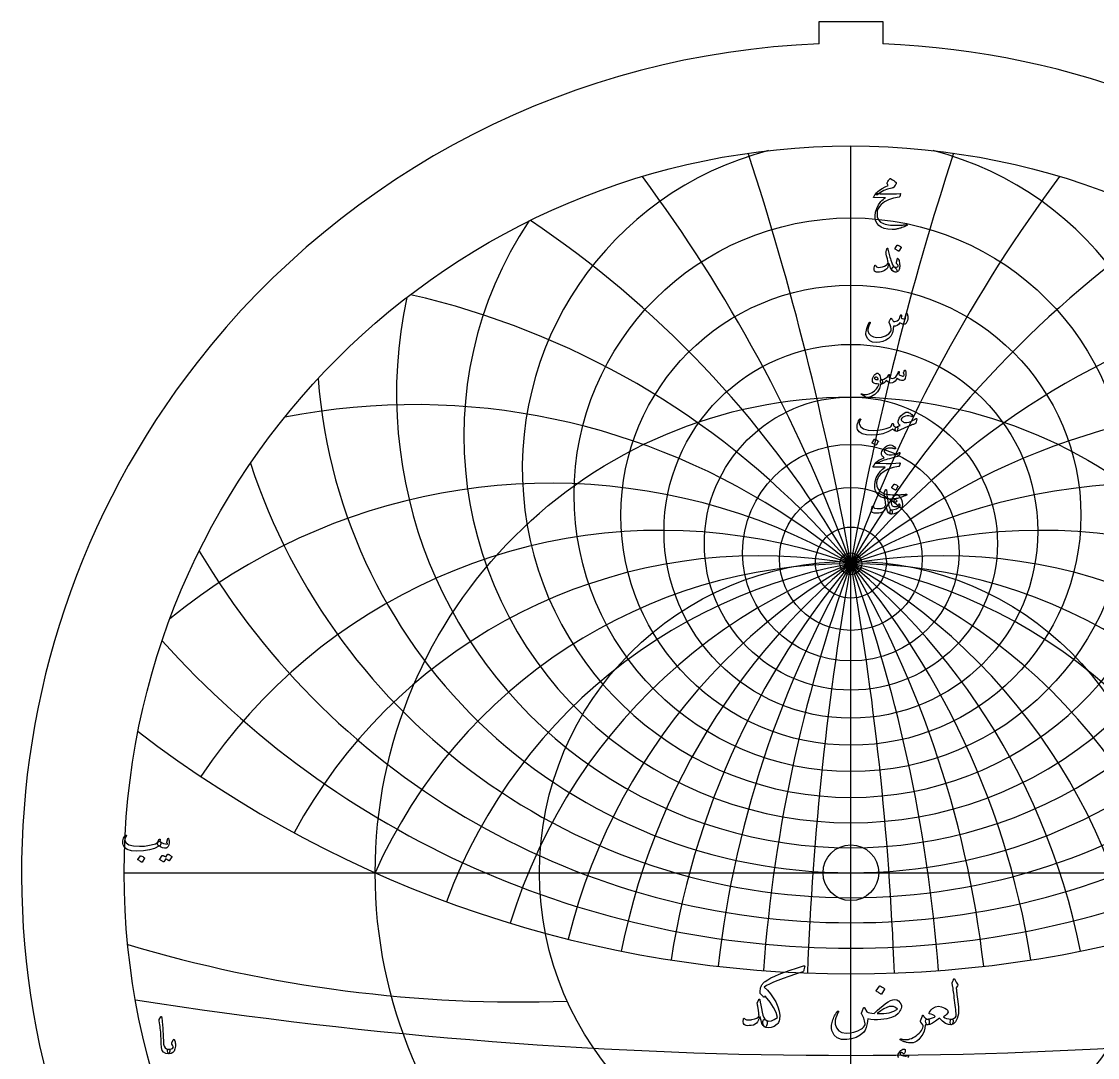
# Model space of a CAD drawing. Header units: millimetres. Extents: x -68 to 68, y -68 to 70.
# Drawn here: x -68.5 to 20.4, y -15.3 to 70.3 of the extents above; entities that cross this region are included whole.
import ezdxf

# ---------------------------------------------------------------- set-up
doc = ezdxf.new("R2010")
doc.units = ezdxf.units.MM
for name, color, linetype in [('CUT_INNER', 6, 'Continuous'), ('CUT_OUTER', 1, 'Continuous'), ('ENGRAVE', 7, 'Continuous'), ('ENGRAVE_FINE', 8, 'Continuous'), ('TEXT', 5, 'Continuous')]:
    doc.layers.add(name, color=color, linetype=linetype)

msp = doc.modelspace()

# ---------------------------------------------------------------- linework, layer by layer
at = {"layer": 'CUT_INNER'}
msp.add_circle((0, 0), 2.3, dxfattribs=at)
at = {"layer": 'CUT_OUTER'}
for points in [[(-2.625, 70.275), (2.625, 70.275), (2.625, 68.4244)], [(-2.625, 68.4244), (-2.625, 70.275)]]:
    msp.add_lwpolyline(points, dxfattribs=at)
for centre, radius, start, end in [((-0.0002, -0.0002), 68.4749, 142.031029, 87.802838), ((-0.0008, 0.001), 68.4737, 92.196314, 142.03149)]:
    msp.add_arc(centre, radius, start, end, dxfattribs=at)
at = {"layer": 'ENGRAVE'}
for points in [[(0, -60), (0, 60)], [(-60, 0), (60, 0)]]:
    msp.add_lwpolyline(points, dxfattribs=at)
for centre, radius in [((0, 0), 60), ((0, 31.2031), 22.8548), ((0, 29.5124), 18.9886), ((0, 28.1905), 15.4292), ((0, 0), 39.2754), ((0, 27.1759), 12.0995), ((0, 26.4251), 8.9386), ((0, 25.9082), 5.8964), ((0, 25.6054), 2.9298), ((0, 25.5057), 0.9), ((0, 0), 25.7092)]:
    msp.add_circle(centre, radius, dxfattribs=at)
for centre, radius, start, end in [((0, 33.3497), 27.1291, 104.505507, 75.494493), ((0, 36.0775), 31.9495, 146.343028, 33.656972), ((0, 39.5703), 37.512, 167.806282, 12.193718), ((0, 44.107), 44.107, 184.286953, 355.713047), ((0, 50.1287), 52.1871, 198.225367, 341.774633), ((0, 58.3746), 62.5026, 210.596579, 329.403421), ((0, -17.4865), 42.9922, 24, 156), ((0, -17.4865), 42.9922, 24, 156), ((0, 70.1785), 76.3991, 221.90416, 318.09584), ((0, 88.2139), 96.5621, 232.445767, 307.554233), ((-27.3443, 102.0502), 112.7143, 253.31406, 271.993096)]:
    msp.add_arc(centre, radius, start, end, dxfattribs=at)
at = {"layer": 'ENGRAVE_FINE'}
for centre, radius, start, end in [((-243.8211, -17.4865), 247.5824, 2.130732, 18.091806), ((-243.8211, -17.4865), 247.5824, 2.130732, 18.091806), ((243.8211, -17.4865), 247.5824, 161.908194, 177.869268), ((243.8211, -17.4865), 247.5824, 161.908194, 177.869268), ((-118.1202, -17.4865), 125.7009, 4.29282, 36.609636), ((-118.1202, -17.4865), 125.7009, 4.29282, 36.609636), ((118.1202, -17.4865), 125.7009, 143.390364, 175.70718), ((118.1202, -17.4865), 125.7009, 143.390364, 175.70718), ((-74.4647, -17.4865), 85.9845, 6.519446, 56.062411), ((-74.4647, -17.4865), 85.9845, 6.519446, 56.062411), ((74.4647, -17.4865), 85.9845, 123.937589, 173.480554), ((74.4647, -17.4865), 85.9845, 123.937589, 173.480554), ((-51.2362, -17.4865), 66.8841, 8.847668, 77.154006), ((-51.2362, -17.4865), 66.8841, 8.847668, 77.154006), ((51.2362, -17.4865), 66.8841, 102.845994, 171.152332), ((51.2362, -17.4865), 66.8841, 102.845994, 171.152332), ((-36.0748, -17.4865), 56.1224, 11.320967, 100.963041), ((-36.0748, -17.4865), 56.1224, 11.320967, 100.963041), ((36.0748, -17.4865), 56.1224, 79.036959, 168.679033), ((36.0748, -17.4865), 56.1224, 79.036959, 168.679033), ((-24.8216, -17.4865), 49.6432, 13.992665, 129.228654), ((-24.8216, -17.4865), 49.6432, 13.992665, 129.228654), ((24.8216, -17.4865), 49.6432, 50.771346, 166.007335), ((24.8216, -17.4865), 49.6432, 50.771346, 166.007335), ((-15.6479, -17.4865), 45.7514, 16.930802, 146.227383), ((-15.6479, -17.4865), 45.7514, 16.930802, 146.227383), ((15.6479, -17.4865), 45.7514, 33.772617, 163.069198), ((15.6479, -17.4865), 45.7514, 33.772617, 163.069198), ((-7.5807, -17.4865), 43.6555, 20.225434, 151.570262), ((-7.5807, -17.4865), 43.6555, 20.225434, 151.570262), ((7.5807, -17.4865), 43.6555, 28.429738, 159.774566), ((7.5807, -17.4865), 43.6555, 28.429738, 159.774566), ((0, 367.1711), 382.2475, 261.109199, 278.890801)]:
    msp.add_arc(centre, radius, start, end, dxfattribs=at)
at = {"layer": 'TEXT'}
for points in [[(3.3692, 56.5236), (3.0204, 56.4325), (2.7125, 56.315), (2.4456, 56.171), (2.2195, 56.0006), (2.1848, 55.9744), (2.1527, 55.9597), (2.123, 55.9565), (2.0958, 55.9647), (2.0641, 56.0024), (2.0688, 56.0555), (2.11, 56.1241), (2.1876, 56.2082), (2.371, 56.3604), (2.5818, 56.4976), (2.8201, 56.6199), (3.0858, 56.7272), (3.0099, 56.839), (2.9957, 56.8669), (2.989, 56.8948), (2.9897, 56.9228), (2.9979, 56.9507), (3.0516, 57.0573), (3.1007, 57.1453), (3.1454, 57.2149), (3.1856, 57.2661), (3.2113, 57.2903), (3.2365, 57.303), (3.2612, 57.3043), (3.2854, 57.294), (3.4258, 57.2147), (3.5438, 57.1403), (3.6394, 57.071), (3.7125, 57.0066), (3.7267, 56.9859), (3.7335, 56.9597), (3.7327, 56.928), (3.7245, 56.8908), (3.6988, 56.8327), (3.6576, 56.7621), (3.601, 56.679), (3.5289, 56.5835), (3.5099, 56.5692), (3.477, 56.5545), (3.4301, 56.5393), (3.3692, 56.5236)], [(2.4271, 56.0605), (2.9393, 56.0426), (3.3822, 56.0406), (3.7557, 56.0545), (4.0598, 56.0845), (4.0692, 56.0856), (4.0773, 56.085), (4.0841, 56.0826), (4.0897, 56.0785), (4.0939, 56.0729), (4.0962, 56.066), (4.0968, 56.0579), (4.0957, 56.0485), (4.0879, 56.0121), (4.0803, 55.9787), (4.0729, 55.9482), (4.0658, 55.9208), (4.0589, 55.8964), (4.0523, 55.8749), (4.046, 55.8564), (4.0398, 55.841), (4.0269, 55.8163), (4.0119, 55.7981), (3.9949, 55.7863), (3.976, 55.7811), (3.5149, 55.6975), (3.1137, 55.5665), (2.7724, 55.3881), (2.491, 55.1623), (2.3488, 54.9999), (2.2455, 54.828), (2.1811, 54.6466), (2.1556, 54.4558), (2.1801, 54.1561), (2.2774, 53.9119), (2.4476, 53.723), (2.6906, 53.5895), (2.8166, 53.5491), (2.955, 53.5157), (3.106, 53.4892), (3.2694, 53.4698), (3.445, 53.457), (3.6327, 53.4508), (3.8323, 53.451), (4.0438, 53.4578), (4.1191, 53.462), (4.193, 53.4668), (4.2658, 53.472), (4.3372, 53.4777), (4.407, 53.484), (4.4745, 53.4907), (4.5397, 53.4979), (4.6027, 53.5057), (4.6219, 53.5067), (4.6356, 53.5017), (4.6439, 53.4907), (4.6466, 53.4737), (4.6451, 53.454), (4.6406, 53.4388), (4.6331, 53.4281), (4.6227, 53.4219), (4.5099, 53.3742), (4.4031, 53.331), (4.3023, 53.2924), (4.2075, 53.2582), (4.1189, 53.2282), (4.0368, 53.2023), (3.9612, 53.1803), (3.8921, 53.1624), (3.8271, 53.1492), (3.7639, 53.1374), (3.7024, 53.1272), (3.6426, 53.1185), (3.5844, 53.1117), (3.5274, 53.1075), (3.4716, 53.1057), (3.4171, 53.1065), (3.0448, 53.1354), (2.7345, 53.1983), (2.486, 53.2951), (2.2994, 53.4258), (2.1624, 53.5893), (2.0668, 53.7801), (2.0127, 53.9984), (2, 54.2442), (2.0391, 54.5491), (2.1327, 54.845), (2.2806, 55.1319), (2.483, 55.4098), (2.5621, 55.4939), (2.6516, 55.5745), (2.7517, 55.6516), (2.8622, 55.7252), (1.8962, 55.7332), (1.873, 55.7432), (1.8632, 55.7611), (1.867, 55.7871), (1.8842, 55.821), (1.9166, 55.8704), (1.9461, 55.9148), (1.9725, 55.9542), (1.996, 55.9887), (2.0164, 56.0179), (2.0339, 56.0416), (2.0484, 56.0598), (2.0598, 56.0725), (2.0858, 56.0747), (2.1556, 56.0735), (2.2694, 56.0688), (2.4271, 56.0605)], [(3.0598, 51.4657), (3.0828, 51.361), (3.1077, 51.2546), (3.1347, 51.1465), (3.1636, 51.0366), (3.1945, 50.9244), (3.2275, 50.8095), (3.2624, 50.6919), (3.2993, 50.5715), (3.3739, 50.355), (3.442, 50.1923), (3.5037, 50.0835), (3.5588, 50.0286), (3.607, 49.9959), (3.6556, 49.9498), (3.7048, 49.8901), (3.7544, 49.817), (3.8013, 49.7265), (3.8143, 49.6584), (3.7933, 49.6127), (3.7384, 49.5895), (3.5611, 49.6075), (3.4041, 49.7252), (3.2676, 49.9428), (3.1516, 50.2601), (3.1491, 50.2654), (3.1456, 50.2691), (3.1412, 50.2714), (3.1357, 50.2721), (3.1317, 50.2714), (3.1277, 50.2691), (3.1237, 50.2654), (3.1197, 50.2601), (3.1085, 50.2088), (3.0947, 50.1544), (3.0785, 50.097), (3.0598, 50.0366), (3.0394, 49.9795), (3.0179, 49.9318), (2.9954, 49.8936), (2.972, 49.8649), (2.8877, 49.7913), (2.7824, 49.7262), (2.6561, 49.6696), (2.5089, 49.6214), (2.3592, 49.5858), (2.2295, 49.5705), (2.1197, 49.5758), (2.0299, 49.6015), (1.9531, 49.6658), (1.9181, 49.7791), (1.9251, 49.9413), (1.974, 50.1524), (1.9788, 50.1594), (1.985, 50.1643), (1.9927, 50.1673), (2.002, 50.1683), (2.0129, 50.1671), (2.0219, 50.1633), (2.0289, 50.1571), (2.0339, 50.1484), (2.0529, 50.1042), (2.0738, 50.0675), (2.0968, 50.0383), (2.1217, 50.0166), (2.1996, 49.9877), (2.3053, 49.9807), (2.4391, 49.9957), (2.6007, 50.0326), (2.7731, 50.088), (2.9071, 50.1504), (3.0027, 50.2197), (3.0598, 50.2961), (3.0693, 50.3734), (3.0538, 50.5057), (3.0134, 50.6928), (2.948, 50.9348), (2.9166, 51.0623), (2.8981, 51.1653), (2.8927, 51.2439), (2.9001, 51.2981), (2.976, 51.5136), (2.9842, 51.5363), (2.993, 51.5525), (3.0022, 51.5623), (3.0119, 51.5655), (3.0239, 51.5593), (3.0359, 51.5406), (3.0478, 51.5094), (3.0598, 51.4657)], [(3.8303, 51.809), (3.8353, 51.814), (3.8422, 51.817), (3.8512, 51.818), (3.8622, 51.817), (3.9398, 51.7856), (4.0129, 51.7471), (4.0815, 51.7017), (4.1456, 51.6493), (4.1519, 51.6414), (4.1546, 51.6334), (4.1539, 51.6254), (4.1496, 51.6174), (3.962, 51.314), (3.955, 51.3068), (3.946, 51.305), (3.9351, 51.3088), (3.9221, 51.318), (3.9108, 51.326), (3.8931, 51.338), (3.8689, 51.3539), (3.8382, 51.3739), (3.8006, 51.3979), (3.7554, 51.4258), (3.7028, 51.4577), (3.6426, 51.4937), (3.6347, 51.4996), (3.6307, 51.5056), (3.6307, 51.5116), (3.6347, 51.5176)], [(3.8662, 50.1763), (3.8427, 50.2155), (3.8203, 50.2492), (3.7988, 50.2774), (3.7784, 50.3001), (3.7636, 50.3195), (3.7554, 50.342), (3.7537, 50.3674), (3.7584, 50.3959), (3.8422, 50.6993), (3.854, 50.7257), (3.8692, 50.7332), (3.8879, 50.7217), (3.9101, 50.6913), (3.9435, 50.6267), (3.972, 50.5486), (3.9954, 50.457), (4.0139, 50.352), (4.0246, 50.2512), (4.0289, 50.1524), (4.0266, 50.0556), (4.0179, 49.9608), (4.0037, 49.8782), (3.9849, 49.8061), (3.9617, 49.7444), (3.9341, 49.6933), (3.8999, 49.6554), (3.8532, 49.6254), (3.7941, 49.6035), (3.7225, 49.5895), (3.6491, 49.5868), (3.5808, 49.5985), (3.5174, 49.6247), (3.459, 49.6654), (3.4139, 49.717), (3.3902, 49.7761), (3.3879, 49.8427), (3.4071, 49.9168), (3.4378, 49.9775), (3.474, 50.0156), (3.5156, 50.0314), (3.5628, 50.0246), (3.6716, 49.9984), (3.7664, 49.9957), (3.8472, 50.0164), (3.9141, 50.0606), (3.9156, 50.0723), (3.9081, 50.0955), (3.8916, 50.1302), (3.8662, 50.1763)], [(4.5548, 46.1413), (4.5618, 46.1587), (4.5708, 46.1712), (4.5817, 46.1787), (4.5947, 46.1812), (4.6114, 46.1792), (4.6257, 46.1732), (4.6374, 46.1632), (4.6466, 46.1493), (4.6693, 46.0994), (4.6855, 46.0375), (4.6953, 45.9636), (4.6985, 45.8778), (4.6898, 45.7376), (4.6636, 45.6044), (4.6199, 45.4781), (4.5588, 45.3589), (4.5378, 45.3302), (4.5149, 45.308), (4.4899, 45.2922), (4.463, 45.283), (4.3654, 45.2768), (4.2604, 45.294), (4.1479, 45.3347), (4.0279, 45.3988), (3.9268, 45.2603), (3.8073, 45.1682), (3.6693, 45.1226), (3.5129, 45.1233), (3.5078, 45.0391), (3.5004, 44.9582), (3.4908, 44.8805), (3.479, 44.806), (3.4649, 44.7343), (3.4485, 44.6648), (3.4299, 44.5975), (3.4091, 44.5325), (3.3607, 44.4153), (3.2953, 44.307), (3.213, 44.2077), (3.1137, 44.1174), (2.8814, 43.9627), (2.6357, 43.8539), (2.3764, 43.791), (2.1037, 43.7741), (1.7966, 43.8157), (1.5539, 43.9248), (1.3755, 44.1012), (1.2615, 44.3449), (1.246, 44.4327), (1.2435, 44.5365), (1.254, 44.6563), (1.2774, 44.792), (1.3151, 44.9407), (1.3682, 45.0954), (1.4368, 45.2561), (1.5209, 45.4227), (1.5277, 45.4332), (1.5359, 45.4407), (1.5456, 45.4452), (1.5569, 45.4467), (1.5681, 45.4457), (1.5778, 45.4427), (1.586, 45.4377), (1.5928, 45.4307), (1.5973, 45.4205), (1.5988, 45.4098), (1.5973, 45.3985), (1.5928, 45.3868), (1.486, 45.165), (1.4171, 44.9826), (1.3862, 44.8397), (1.3932, 44.7361), (1.494, 44.5078), (1.6527, 44.3419), (1.8692, 44.2384), (2.1437, 44.1972), (2.5274, 44.2217), (2.8522, 44.319), (3.1182, 44.4891), (3.3253, 44.7321), (3.3245, 44.8923), (3.2983, 45.0615), (3.2467, 45.2396), (3.1696, 45.4267), (3.1599, 45.4457), (3.1546, 45.4627), (3.1539, 45.4776), (3.1576, 45.4906), (3.1791, 45.5351), (3.1995, 45.5769), (3.219, 45.616), (3.2375, 45.6523), (3.2549, 45.6853), (3.2714, 45.7146), (3.2869, 45.7402), (3.3013, 45.7621), (3.3096, 45.7713), (3.3183, 45.775), (3.3275, 45.7733), (3.3373, 45.766), (3.3422, 45.7606), (3.3492, 45.7521), (3.3582, 45.7406), (3.3692, 45.7261), (3.3817, 45.7087), (3.3951, 45.6882), (3.4096, 45.6647), (3.4251, 45.6383), (3.4565, 45.5874), (3.483, 45.5505), (3.5044, 45.5275), (3.5209, 45.5185), (3.6247, 45.5098), (3.7285, 45.5275), (3.8323, 45.5717), (3.936, 45.6423), (3.9737, 45.6892), (4.0109, 45.766), (4.0476, 45.8728), (4.0838, 46.0096), (4.0872, 46.0225), (4.0937, 46.0335), (4.1032, 46.0425), (4.1157, 46.0495), (4.1274, 46.054), (4.1386, 46.0555), (4.1494, 46.054), (4.1596, 46.0495), (4.1748, 46.0245), (4.1806, 45.9776), (4.1768, 45.9088), (4.1636, 45.8179), (4.2442, 45.7685), (4.3303, 45.7361), (4.4218, 45.7206), (4.5189, 45.7221), (4.5176, 45.7513), (4.5139, 45.775), (4.5076, 45.7932), (4.4989, 45.806), (4.4889, 45.8179), (4.4829, 45.8299), (4.4809, 45.8419), (4.4829, 45.8539)], [(2.4451, 40.304), (2.3515, 39.9754), (2.1946, 39.7002), (1.9743, 39.4784), (1.6906, 39.31), (1.6509, 39.2929), (1.6117, 39.2775), (1.5731, 39.2639), (1.5349, 39.2521), (1.4975, 39.2422), (1.461, 39.2346), (1.4256, 39.2292), (1.3912, 39.2261), (1.3054, 39.2384), (1.1916, 39.283), (1.0499, 39.3601), (0.8802, 39.4696), (0.862, 39.4854), (0.8513, 39.5006), (0.848, 39.5153), (0.8523, 39.5295), (0.8618, 39.5405), (0.8742, 39.5455), (0.8897, 39.5445), (0.9082, 39.5375), (1.0846, 39.4804), (1.2824, 39.4806), (1.5017, 39.5383), (1.7425, 39.6533), (1.9391, 39.7867), (2.1018, 39.9437), (2.2305, 40.1241), (2.3253, 40.3279), (2.3246, 40.3351), (2.3223, 40.3409), (2.3186, 40.3451), (2.3133, 40.3479), (2.1759, 40.3558), (2.0588, 40.3718), (1.9623, 40.3958), (1.8862, 40.4277), (1.8273, 40.4771), (1.7904, 40.5455), (1.7754, 40.6328), (1.7824, 40.7391), (1.7846, 40.7532), (1.7874, 40.7675), (1.7906, 40.7821), (1.7944, 40.797), (1.7986, 40.8123), (1.8034, 40.8284), (1.8086, 40.8452), (1.8143, 40.8628), (1.8612, 40.9768), (1.9181, 41.0714), (1.985, 41.1465), (2.0618, 41.2021), (2.1404, 41.2326), (2.2125, 41.2321), (2.2781, 41.2006), (2.3373, 41.1383), (2.3889, 41.0514), (2.4281, 40.9506), (2.4548, 40.8359), (2.469, 40.7071), (2.4769, 40.7073), (2.4845, 40.7076), (2.4918, 40.7083), (2.499, 40.7091), (2.5061, 40.71), (2.5134, 40.7106), (2.521, 40.711), (2.5289, 40.7111), (2.5558, 40.7054), (2.5768, 40.6882), (2.5918, 40.6595), (2.6007, 40.6193), (2.6045, 40.5752), (2.6037, 40.5305), (2.5985, 40.4853), (2.5888, 40.4397), (2.576, 40.3995), (2.5618, 40.3708), (2.5461, 40.3536), (2.5289, 40.3479), (2.453, 40.3479), (2.4525, 40.3406), (2.451, 40.3309), (2.4486, 40.3187), (2.4451, 40.304)], [(2.2534, 40.7511), (2.2115, 40.8242), (2.1656, 40.8758), (2.1157, 40.906), (2.0618, 40.9147), (2.0296, 40.9062), (2.001, 40.8928), (1.9758, 40.8743), (1.9541, 40.8508), (1.9471, 40.8384), (1.9461, 40.8249), (1.9511, 40.8104), (1.962, 40.795), (2.0032, 40.7588), (2.0628, 40.7341), (2.1409, 40.7209), (2.2375, 40.7191), (2.2475, 40.7211), (2.2534, 40.7271), (2.2554, 40.7371), (2.2534, 40.7511)], [(4.461, 41.4856), (4.4697, 41.4916), (4.4799, 41.4896), (4.4917, 41.4796), (4.5049, 41.4616), (4.5191, 41.4312), (4.5298, 41.3878), (4.5371, 41.3314), (4.5408, 41.262), (4.5421, 41.1832), (4.5378, 41.1063), (4.5281, 41.0315), (4.5129, 40.9586), (4.4685, 40.8169), (4.4191, 40.7151), (4.3647, 40.6532), (4.3053, 40.6313), (4.1648, 40.6395), (4.0348, 40.6762), (3.9153, 40.7413), (3.8063, 40.8349), (3.7315, 40.6874), (3.6426, 40.5724), (3.5398, 40.4898), (3.4231, 40.4397), (3.3006, 40.4287), (3.1766, 40.4596), (3.0511, 40.5325), (2.9241, 40.6473), (2.8213, 40.5163), (2.7205, 40.4227), (2.6217, 40.3666), (2.5249, 40.3479), (2.5054, 40.3588), (2.487, 40.3918), (2.4695, 40.4467), (2.453, 40.5235), (2.4471, 40.5994), (2.457, 40.6552), (2.483, 40.6912), (2.5249, 40.7071), (2.709, 40.7488), (2.8702, 40.8299), (3.0084, 40.9504), (3.1237, 41.1103), (3.1299, 41.1191), (3.1367, 41.1253), (3.1439, 41.129), (3.1516, 41.1303), (3.1611, 41.1293), (3.1696, 41.1263), (3.1771, 41.1213), (3.1836, 41.1143), (3.1873, 41.0929), (3.1786, 41.0564), (3.1574, 41.005), (3.1237, 40.9387), (3.1679, 40.8875), (3.2365, 40.8499), (3.3295, 40.8256), (3.447, 40.8149), (3.5935, 40.8456), (3.7215, 40.9457), (3.831, 41.1151), (3.9221, 41.3538), (3.9266, 41.3661), (3.9321, 41.3748), (3.9385, 41.38), (3.946, 41.3818), (3.9573, 41.3808), (3.967, 41.3778), (3.9752, 41.3728), (3.982, 41.3658), (3.9869, 41.3558), (3.9899, 41.3458), (3.9909, 41.3359), (3.9899, 41.3259), (3.95, 41.1582), (3.9967, 41.1168), (4.0528, 41.0804), (4.1184, 41.0489), (4.1935, 41.0225), (4.2666, 41.0053), (4.3223, 41.0015), (4.3604, 41.0113), (4.3811, 41.0345), (4.3879, 41.0699), (4.3841, 41.1203), (4.3699, 41.1857), (4.3452, 41.266), (4.3495, 41.2887), (4.3702, 41.3329), (4.4073, 41.3985), (4.461, 41.4856)], [(0.7345, 37.4501), (0.7487, 37.4656), (0.7635, 37.4721), (0.7787, 37.4696), (0.7944, 37.4581), (0.8064, 37.4432), (0.8104, 37.4262), (0.8064, 37.4072), (0.7944, 37.3863), (0.7335, 37.292), (0.6946, 37.2046), (0.6776, 37.1243), (0.6826, 37.051), (0.8076, 36.8099), (1.0509, 36.6418), (1.4124, 36.5465), (1.8922, 36.524), (2.2482, 36.5502), (2.5898, 36.6049), (2.9169, 36.6879), (3.2295, 36.7995), (3.2846, 36.8321), (3.3303, 36.8823), (3.3664, 36.9499), (3.3931, 37.035), (3.4021, 37.0592), (3.4171, 37.0759), (3.4381, 37.0851), (3.465, 37.0869), (3.4842, 37.0786), (3.4979, 37.0619), (3.5062, 37.0367), (3.5089, 37.0031), (3.5276, 36.9197), (3.5798, 36.8573), (3.6653, 36.8159), (3.7844, 36.7955), (3.8273, 36.786), (3.8562, 36.7615), (3.8712, 36.7221), (3.8722, 36.6677), (3.8577, 36.5664), (3.8382, 36.4941), (3.8138, 36.4507), (3.7844, 36.4362), (3.6968, 36.4477), (3.6137, 36.4821), (3.5351, 36.5395), (3.461, 36.6198), (3.4548, 36.6231), (3.444, 36.6208), (3.4288, 36.6131), (3.4091, 36.5999), (3.0369, 36.3903), (2.6307, 36.2406), (2.1906, 36.1508), (1.7165, 36.1208), (1.2784, 36.1508), (0.9381, 36.2406), (0.6956, 36.3903), (0.5509, 36.5999), (0.518, 36.7169), (0.507, 36.8364), (0.518, 36.9584), (0.5509, 37.0829), (0.5953, 37.1987), (0.6407, 37.2985), (0.6871, 37.3823), (0.7345, 37.4501)], [(5.433, 37.4382), (5.3532, 37.1188), (5.3442, 37.1033), (5.3292, 37.0889), (5.3083, 37.0754), (5.2813, 37.0629), (5.2216, 37.0418), (5.1581, 37.0185), (5.0908, 36.9929), (5.0199, 36.9651), (4.9451, 36.9353), (4.8667, 36.9038), (4.7845, 36.8704), (4.6985, 36.8354), (3.7804, 36.4362), (3.7384, 36.4454), (3.7045, 36.4731), (3.6786, 36.5193), (3.6606, 36.5839), (3.6576, 36.6525), (3.6766, 36.7106), (3.7175, 36.7583), (3.7804, 36.7955), (3.7882, 36.7991), (3.8038, 36.806), (3.8271, 36.8161), (3.8582, 36.8294), (3.8968, 36.8457), (3.9425, 36.8648), (3.9956, 36.8867), (4.0558, 36.9112), (3.9782, 36.9908), (3.9291, 37.0779), (3.9084, 37.1725), (3.9161, 37.2745), (3.9929, 37.5173), (4.1237, 37.7226), (4.3083, 37.8905), (4.5468, 38.021), (4.599, 38.0332), (4.6596, 38.03), (4.7287, 38.0113), (4.8063, 37.9771), (4.8869, 37.9304), (4.961, 37.8783), (5.0286, 37.8207), (5.0897, 37.7575), (5.1069, 37.7343), (5.1147, 37.7126), (5.1129, 37.6924), (5.1017, 37.6737), (5.0847, 37.6592), (5.0658, 37.6517), (5.0448, 37.6512), (5.0219, 37.6577), (4.9023, 37.6954), (4.7754, 37.7126), (4.6409, 37.7094), (4.4989, 37.6857), (4.3704, 37.6473), (4.2684, 37.5959), (4.1928, 37.5315), (4.1436, 37.4541), (4.1386, 37.4197), (4.1516, 37.3803), (4.1826, 37.3359), (4.2315, 37.2865), (4.2873, 37.2416), (4.3432, 37.2066), (4.3991, 37.1817), (4.455, 37.1667), (4.6224, 37.1625), (4.8013, 37.1977), (4.9917, 37.2723), (5.1935, 37.3863), (5.2152, 37.4), (5.2364, 37.4132), (5.2571, 37.4259), (5.2773, 37.4382), (5.2968, 37.4496), (5.3153, 37.4601), (5.3327, 37.4696), (5.3492, 37.4781), (5.3949, 37.4995), (5.424, 37.5), (5.4368, 37.4796), (5.433, 37.4382)], [(1.9441, 35.7935), (1.9491, 35.7985), (1.956, 35.8015), (1.965, 35.8025), (1.976, 35.8015), (2.0536, 35.77), (2.1267, 35.7316), (2.1953, 35.6862), (2.2594, 35.6338), (2.2657, 35.6258), (2.2684, 35.6179), (2.2677, 35.6099), (2.2634, 35.6019), (2.0758, 35.2985), (2.0688, 35.2913), (2.0598, 35.2895), (2.0489, 35.2933), (2.0359, 35.3025), (2.0247, 35.3105), (2.0069, 35.3224), (1.9827, 35.3384), (1.9521, 35.3584), (1.9144, 35.3823), (1.8692, 35.4103), (1.8166, 35.4422), (1.7565, 35.4781), (1.7485, 35.4841), (1.7445, 35.4901), (1.7445, 35.4961), (1.7485, 35.5021)], [(4.0498, 34.6814), (4.0531, 34.6532), (4.0348, 34.6006), (3.9952, 34.5235), (3.9341, 34.4219), (3.9211, 34.4055), (3.9061, 34.392), (3.8891, 34.3815), (3.8702, 34.374), (3.6147, 34.3037), (3.3872, 34.2403), (3.1876, 34.1839), (3.0159, 34.1345), (2.8722, 34.0924), (2.7564, 34.0577), (2.6686, 34.0305), (2.6087, 34.0108), (2.1257, 33.7952), (2.0918, 33.7927), (2.0658, 33.7972), (2.0479, 33.8087), (2.0379, 33.8271), (2.0376, 33.8339), (2.0409, 33.8421), (2.0476, 33.8518), (2.0578, 33.8631), (2.1561, 33.9554), (2.3033, 34.0527), (2.4995, 34.155), (2.7445, 34.2623), (2.6778, 34.3191), (2.6217, 34.374), (2.576, 34.4269), (2.5409, 34.4778), (2.5192, 34.5335), (2.5139, 34.6006), (2.5251, 34.6792), (2.5528, 34.7692), (2.5978, 34.8631), (2.6606, 34.9569), (2.7415, 35.0507), (2.8403, 35.1445), (2.9478, 35.2256), (3.0508, 35.2812), (3.1494, 35.3114), (3.2434, 35.3161), (3.3709, 35.2904), (3.486, 35.2373), (3.5885, 35.1567), (3.6786, 35.0487), (3.6866, 35.0352), (3.6905, 35.0227), (3.6905, 35.0113), (3.6866, 35.0008), (3.6778, 34.991), (3.6676, 34.9858), (3.6559, 34.9851), (3.6426, 34.9888), (3.5839, 35.0075), (3.5274, 35.0237), (3.4731, 35.0374), (3.4211, 35.0487), (3.3716, 35.0572), (3.3248, 35.0626), (3.2807, 35.0651), (3.2395, 35.0646), (3.0676, 35.0444), (2.9231, 34.9958), (2.8061, 34.9187), (2.7165, 34.8132), (2.8118, 34.6877), (2.9181, 34.5946), (3.0354, 34.534), (3.1636, 34.5058), (3.3545, 34.5038), (3.5598, 34.5337), (3.7796, 34.5956), (4.0139, 34.6894), (4.0236, 34.6919), (4.0329, 34.6914), (4.0416, 34.6879), (4.0498, 34.6814)], [(2.3932, 33.8072), (2.9054, 33.7892), (3.3482, 33.7872), (3.7217, 33.8012), (4.0259, 33.8311), (4.0352, 33.8323), (4.0433, 33.8316), (4.0502, 33.8293), (4.0558, 33.8251), (4.0599, 33.8195), (4.0623, 33.8127), (4.0629, 33.8046), (4.0618, 33.7952), (4.0539, 33.7588), (4.0463, 33.7253), (4.039, 33.6949), (4.0319, 33.6675), (4.025, 33.643), (4.0184, 33.6216), (4.012, 33.6031), (4.0059, 33.5876), (3.9929, 33.5629), (3.978, 33.5447), (3.961, 33.533), (3.942, 33.5277), (3.481, 33.4442), (3.0798, 33.3132), (2.7385, 33.1348), (2.457, 32.909), (2.3148, 32.7466), (2.2115, 32.5747), (2.1472, 32.3933), (2.1217, 32.2024), (2.1462, 31.9028), (2.2435, 31.6585), (2.4136, 31.4697), (2.6566, 31.3362), (2.7826, 31.2958), (2.9211, 31.2623), (3.072, 31.2359), (3.2355, 31.2164), (3.4111, 31.2037), (3.5987, 31.1975), (3.7983, 31.1977), (4.0099, 31.2044), (4.0851, 31.2087), (4.1591, 31.2134), (4.2318, 31.2187), (4.3033, 31.2244), (4.373, 31.2306), (4.4405, 31.2374), (4.5058, 31.2446), (4.5688, 31.2523), (4.588, 31.2533), (4.6017, 31.2484), (4.6099, 31.2374), (4.6127, 31.2204), (4.6112, 31.2007), (4.6067, 31.1855), (4.5992, 31.1748), (4.5887, 31.1685), (4.476, 31.1209), (4.3692, 31.0777), (4.2684, 31.039), (4.1736, 31.0048), (4.085, 30.9749), (4.0029, 30.949), (3.9273, 30.927), (3.8582, 30.909), (3.7932, 30.8958), (3.73, 30.8841), (3.6685, 30.8739), (3.6087, 30.8651), (3.5505, 30.8584), (3.4934, 30.8541), (3.4377, 30.8524), (3.3832, 30.8532), (3.0109, 30.8821), (2.7005, 30.945), (2.452, 31.0418), (2.2654, 31.1725), (2.1285, 31.3359), (2.0329, 31.5268), (1.9788, 31.7451), (1.966, 31.9909), (2.0052, 32.2957), (2.0988, 32.5916), (2.2467, 32.8786), (2.4491, 33.1565), (2.5281, 33.2406), (2.6177, 33.3212), (2.7178, 33.3983), (2.8283, 33.4719), (1.8622, 33.4798), (1.839, 33.4898), (1.8293, 33.5078), (1.833, 33.5337), (1.8503, 33.5677), (1.8827, 33.6171), (1.9121, 33.6615), (1.9386, 33.7009), (1.962, 33.7353), (1.9825, 33.7645), (2, 33.7882), (2.0144, 33.8064), (2.0259, 33.8192), (2.0519, 33.8214), (2.1217, 33.8202), (2.2355, 33.8154), (2.3932, 33.8072)], [(3.5688, 32.0827), (3.5738, 32.0877), (3.5808, 32.0907), (3.5897, 32.0917), (3.6007, 32.0907), (3.6783, 32.0593), (3.7514, 32.0208), (3.82, 31.9754), (3.8842, 31.923), (3.8904, 31.9151), (3.8931, 31.9071), (3.8924, 31.8991), (3.8881, 31.8911), (3.7005, 31.5877), (3.6935, 31.5805), (3.6846, 31.5787), (3.6736, 31.5825), (3.6606, 31.5917), (3.6494, 31.5997), (3.6317, 31.6117), (3.6075, 31.6276), (3.5768, 31.6476), (3.5391, 31.6716), (3.4939, 31.6995), (3.4413, 31.7314), (3.3812, 31.7674), (3.3732, 31.7733), (3.3692, 31.7793), (3.3692, 31.7853), (3.3732, 31.7913)], [(3.3213, 29.967), (3.3502, 29.953), (3.3732, 29.9311), (3.3902, 29.9011), (3.4011, 29.8632), (3.4084, 29.8163), (3.4101, 29.7714), (3.4064, 29.7285), (3.3971, 29.6876), (3.3834, 29.6526), (3.3662, 29.6277), (3.3455, 29.6127), (3.3213, 29.6077), (3.2018, 29.6409), (3.1027, 29.7245), (3.0241, 29.8585), (2.966, 30.0428), (2.9585, 30.0747), (2.952, 30.1022), (2.9465, 30.1256), (2.9421, 30.1446), (2.9386, 30.1595), (2.9361, 30.1701), (2.9346, 30.1764), (2.9341, 30.1786), (2.9281, 30.1903), (2.9221, 30.1935), (2.9161, 30.1883), (2.9101, 30.1746), (2.8423, 30.0214), (2.7664, 29.9011), (2.6826, 29.8138), (2.5908, 29.7594), (2.4575, 29.7175), (2.3014, 29.6916), (2.1222, 29.6816), (1.9201, 29.6876), (1.7851, 29.7292), (1.7115, 29.8303), (1.6993, 29.9907), (1.7485, 30.2105), (1.7597, 30.237), (1.7734, 30.2564), (1.7896, 30.2689), (1.8083, 30.2744), (1.8268, 30.2726), (1.8423, 30.2634), (1.8548, 30.2467), (1.8642, 30.2225), (1.8844, 30.1708), (1.9091, 30.1317), (1.9383, 30.105), (1.972, 30.0907), (2.1609, 30.0618), (2.3403, 30.0588), (2.5102, 30.0818), (2.6706, 30.1307), (2.7402, 30.1671), (2.7973, 30.2165), (2.842, 30.2789), (2.8742, 30.3542), (2.8722, 30.3899), (2.8622, 30.473), (2.8443, 30.6035), (2.8183, 30.7814), (2.8051, 30.8765), (2.7934, 30.9625), (2.7831, 31.0392), (2.7744, 31.1067), (2.7669, 31.1645), (2.7604, 31.212), (2.7549, 31.2493), (2.7504, 31.2764), (2.7467, 31.3178), (2.7474, 31.3542), (2.7527, 31.3856), (2.7624, 31.4121), (2.7779, 31.4449), (2.7924, 31.4754), (2.8058, 31.5038), (2.8183, 31.5298), (2.8295, 31.5537), (2.8393, 31.5752), (2.8475, 31.5946), (2.8542, 31.6117), (2.8612, 31.6254), (2.8702, 31.6346), (2.8812, 31.6394), (2.8942, 31.6396), (2.9084, 31.6341), (2.9191, 31.6256), (2.9263, 31.6142), (2.9301, 31.5997), (2.9544, 31.3955), (2.9795, 31.202), (3.0053, 31.0192), (3.0319, 30.8472), (3.0589, 30.6859), (3.0863, 30.5353), (3.1138, 30.3955), (3.1417, 30.2664), (3.1753, 30.1459), (3.2165, 30.0558), (3.2652, 29.9962), (3.3213, 29.967)], [(3.7804, 31.2404), (3.8078, 31.2364), (3.8382, 31.2245), (3.8717, 31.2045), (3.9081, 31.1766), (4.064, 31.0104), (4.1726, 30.8233), (4.2337, 30.6152), (4.2474, 30.3862), (4.2352, 30.2669), (4.2105, 30.1606), (4.1733, 30.0673), (4.1237, 29.987), (3.9627, 29.821), (3.7754, 29.7025), (3.5616, 29.6314), (3.3213, 29.6077), (3.2971, 29.6135), (3.2764, 29.6307), (3.2592, 29.6594), (3.2454, 29.6995), (3.2403, 29.7217), (3.237, 29.7444), (3.2353, 29.7676), (3.2355, 29.7914), (3.2368, 29.8148), (3.239, 29.8373), (3.2418, 29.8587), (3.2454, 29.8792), (3.2562, 29.9146), (3.2724, 29.941), (3.2941, 29.9585), (3.3213, 29.967), (3.5553, 29.9984), (3.7584, 30.0568), (3.9306, 30.1421), (4.0718, 30.2544), (4.065, 30.3106), (4.0568, 30.3552), (4.0471, 30.3884), (4.0358, 30.4101), (4.0224, 30.4288), (4.0099, 30.441), (3.9984, 30.4468), (3.9879, 30.446), (3.9807, 30.4435), (3.975, 30.44), (3.9707, 30.4356), (3.968, 30.4301), (3.9296, 30.3512), (3.8822, 30.2903), (3.8258, 30.2474), (3.7604, 30.2225), (3.5705, 30.2078), (3.4401, 30.2594), (3.3689, 30.3774), (3.3572, 30.5618), (3.3732, 30.6676), (3.4051, 30.7774), (3.453, 30.8911), (3.5169, 31.0089), (3.5843, 31.1102), (3.6506, 31.1825), (3.716, 31.226), (3.7804, 31.2404)], [(3.6486, 30.8093), (3.609, 30.7981), (3.5778, 30.7684), (3.5551, 30.7202), (3.5408, 30.6536), (3.5411, 30.6431), (3.5418, 30.6356), (3.5431, 30.6312), (3.5448, 30.6297), (3.585, 30.6199), (3.6257, 30.6147), (3.6668, 30.6139), (3.7085, 30.6177), (3.7452, 30.6254), (3.7754, 30.6366), (3.7991, 30.6514), (3.8163, 30.6696), (3.7714, 30.7337), (3.7285, 30.7784), (3.6876, 30.8036), (3.6486, 30.8093)], [(-57.045, 2.584), (-57.0409, 2.5819), (-57.037, 2.5797), (-57.0334, 2.5776), (-57.0301, 2.5755), (-57.0268, 2.5731), (-57.0232, 2.5701), (-57.0193, 2.5667), (-57.0152, 2.5627), (-56.9808, 2.5222), (-56.9673, 2.4648), (-56.9745, 2.3902), (-57.0024, 2.2987), (-57.0282, 2.2431), (-57.0546, 2.2082), (-57.0814, 2.1941), (-57.1089, 2.2008), (-57.1227, 2.2074), (-57.1344, 2.2103), (-57.144, 2.2095), (-57.1514, 2.205), (-57.5006, 2.0139), (-57.9179, 1.8793), (-58.4033, 1.801), (-58.9569, 1.7792), (-59.4045, 1.8175), (-59.7425, 1.9197), (-59.9708, 2.0858), (-60.0895, 2.3157), (-60.1079, 2.4243), (-60.1119, 2.5329), (-60.1015, 2.6415), (-60.0767, 2.7501), (-60.0429, 2.8461), (-60.0011, 2.9342), (-59.9514, 3.0143), (-59.8936, 3.0864), (-59.8827, 3.0955), (-59.8713, 3.1013), (-59.8593, 3.104), (-59.8468, 3.1035), (-59.8351, 3.0984), (-59.8255, 3.0918), (-59.8181, 3.0835), (-59.8127, 3.0737), (-59.8103, 3.0641), (-59.8117, 3.0524), (-59.8167, 3.0385), (-59.8255, 3.0226), (-59.8872, 2.9321), (-59.9277, 2.8437), (-59.9469, 2.7575), (-59.9447, 2.6734), (-59.8436, 2.4626), (-59.6083, 2.3115), (-59.239, 2.2199), (-58.7354, 2.188), (-58.5972, 2.1901), (-58.4592, 2.1965), (-58.3215, 2.2071), (-58.184, 2.2221), (-58.0476, 2.2412), (-57.9131, 2.2646), (-57.7804, 2.2923), (-57.6496, 2.3242), (-57.5227, 2.3604), (-57.4186, 2.3966), (-57.3375, 2.4328), (-57.2792, 2.469), (-57.2567, 2.4882), (-57.2361, 2.5116), (-57.2173, 2.5393), (-57.2004, 2.5712), (-57.1846, 2.6069), (-57.169, 2.6457), (-57.1537, 2.6878), (-57.1387, 2.733), (-57.1328, 2.7469), (-57.1238, 2.7586), (-57.1115, 2.7681), (-57.0961, 2.7756), (-57.0796, 2.7796), (-57.0641, 2.7788), (-57.0498, 2.7732), (-57.0365, 2.7628), (-57.0258, 2.7485), (-57.0194, 2.7309), (-57.0173, 2.7101), (-57.0194, 2.6862)], [(-57.1727, 2.2433), (-57.219, 2.2873), (-57.243, 2.3423), (-57.2446, 2.4086), (-57.2238, 2.4861), (-57.1788, 2.5555), (-57.1376, 2.5978), (-57.1001, 2.613), (-57.0663, 2.601), (-56.9066, 2.4954), (-56.7469, 2.4211), (-56.5872, 2.3783), (-56.4276, 2.3668), (-56.422, 2.3679), (-56.418, 2.3711), (-56.4156, 2.3764), (-56.4148, 2.3839), (-56.4188, 2.398), (-56.4308, 2.419), (-56.4507, 2.4469), (-56.4787, 2.4818), (-56.484, 2.4924), (-56.4872, 2.5031), (-56.4882, 2.5137), (-56.4872, 2.5244), (-56.385, 2.8182), (-56.3802, 2.8294), (-56.3743, 2.8373), (-56.3674, 2.8421), (-56.3594, 2.8437), (-56.3515, 2.8424), (-56.3445, 2.8384), (-56.3387, 2.8318), (-56.3339, 2.8224), (-56.302, 2.7269), (-56.2828, 2.6319), (-56.2764, 2.5374), (-56.2828, 2.4435), (-56.3036, 2.3266), (-56.3318, 2.2316), (-56.3674, 2.1584), (-56.4105, 2.1071), (-56.4433, 2.0789), (-56.4733, 2.0581), (-56.5008, 2.0448), (-56.5255, 2.039), (-56.6681, 2.0358), (-56.8236, 2.0688), (-56.9918, 2.138), (-57.1727, 2.2433)], [(-58.6588, 1.4002), (-58.6535, 1.4056), (-58.646, 1.4088), (-58.6364, 1.4098), (-58.6247, 1.4088), (-58.542, 1.3752), (-58.464, 1.3342), (-58.3908, 1.2858), (-58.3224, 1.2299), (-58.3158, 1.2214), (-58.3128, 1.2129), (-58.3136, 1.2044), (-58.3181, 1.1959), (-58.5183, 0.8722), (-58.5257, 0.8645), (-58.5353, 0.8627), (-58.547, 0.8667), (-58.5609, 0.8765), (-58.5728, 0.885), (-58.5917, 0.8978), (-58.6175, 0.9148), (-58.6503, 0.9361), (-58.6905, 0.9617), (-58.7386, 0.9915), (-58.7948, 1.0255), (-58.8589, 1.0639), (-58.8674, 1.0702), (-58.8717, 1.0766), (-58.8717, 1.083), (-58.8674, 1.0894)], [(-56.4148, 1.5195), (-56.4095, 1.5248), (-56.402, 1.528), (-56.3924, 1.5291), (-56.3807, 1.528), (-56.3388, 1.5123), (-56.2982, 1.495), (-56.259, 1.4761), (-56.2211, 1.4556), (-56.1842, 1.4332), (-56.1481, 1.4088), (-56.1129, 1.3821), (-56.0784, 1.3534), (-56.0718, 1.3446), (-56.0688, 1.3353), (-56.0696, 1.3255), (-56.0741, 1.3151), (-56.2785, 0.9915), (-56.2841, 0.9872), (-56.2924, 0.9872), (-56.3033, 0.9915), (-56.3169, 1), (-56.3262, 1.0078), (-56.3413, 1.0186), (-56.3624, 1.0323), (-56.3892, 1.049), (-56.4222, 1.0688), (-56.4616, 1.0921), (-56.5074, 1.1188), (-56.5596, 1.149), (-56.7214, 0.8978), (-56.7288, 0.8901), (-56.7384, 0.8882), (-56.7501, 0.8922), (-56.764, 0.9021), (-56.7759, 0.9106), (-56.7948, 0.9233), (-56.8206, 0.9404), (-56.8534, 0.9617), (-56.8936, 0.9872), (-56.9417, 1.017), (-56.9979, 1.0511), (-57.062, 1.0894), (-57.0687, 1.0958), (-57.0716, 1.1022), (-57.0708, 1.1086), (-57.0663, 1.115), (-56.8576, 1.4258), (-56.8523, 1.4311), (-56.8449, 1.4343), (-56.8353, 1.4354), (-56.8236, 1.4343), (-56.7879, 1.4227), (-56.7533, 1.4093), (-56.7198, 1.394), (-56.6873, 1.3768), (-56.6559, 1.3581), (-56.6256, 1.338), (-56.5963, 1.3165), (-56.5681, 1.2938)], [(-3.9148, -7.6837), (-3.8609, -7.674), (-3.8269, -7.6877), (-3.813, -7.7246), (-3.819, -7.7848), (-3.8775, -8.019), (-3.8955, -8.0789), (-3.9174, -8.1254), (-3.9434, -8.1587), (-3.9733, -8.1787), (-4.5728, -8.3751), (-5.115, -8.5599), (-5.6, -8.7331), (-6.0278, -8.8946), (-6.3977, -9.0451), (-6.7091, -9.1853), (-6.9619, -9.3152), (-7.1562, -9.4348), (-6.8834, -9.7009), (-6.6346, -9.9937), (-6.4097, -10.313), (-6.2088, -10.659), (-6.0252, -11.0622), (-5.9107, -11.4361), (-5.8655, -11.7807), (-5.8894, -12.0961), (-5.9254, -12.2378), (-5.9693, -12.3542), (-6.0212, -12.4454), (-6.081, -12.5113), (-6.3299, -12.6816), (-6.5707, -12.7827), (-6.8036, -12.8146), (-7.0285, -12.7774), (-7.1249, -12.7275), (-7.1961, -12.647), (-7.242, -12.5359), (-7.2627, -12.3942), (-7.2617, -12.2811), (-7.2427, -12.1972), (-7.2058, -12.1427), (-7.1509, -12.1174), (-7.1233, -12.1187), (-7.0883, -12.128), (-7.0461, -12.1453), (-6.9965, -12.1706), (-6.7923, -12.2405), (-6.5681, -12.2265), (-6.3239, -12.1287), (-6.0598, -11.9471), (-6.1762, -11.5449), (-6.3818, -11.1207), (-6.6765, -10.6746), (-7.0604, -10.2066), (-7.0714, -10.1989), (-7.083, -10.1973), (-7.0953, -10.2016), (-7.1083, -10.2119), (-7.1669, -10.2598), (-7.1805, -10.2694), (-7.1948, -10.2718), (-7.2098, -10.2668), (-7.2254, -10.2545), (-7.4809, -9.9671), (-7.4869, -9.9451), (-7.4889, -9.8952), (-7.4869, -9.8174), (-7.4809, -9.7116), (-7.4709, -9.5991), (-7.4569, -9.5067), (-7.439, -9.4341), (-7.417, -9.3816), (-7.3793, -9.3147), (-7.3405, -9.2525), (-7.3008, -9.195), (-7.26, -9.1421), (-7.2183, -9.0935), (-7.1755, -9.0489), (-7.1318, -9.0083), (-7.087, -8.9717), (-6.8698, -8.8305), (-6.6013, -8.6837), (-6.2816, -8.5311), (-5.9107, -8.3729), (-5.4886, -8.2091), (-5.0152, -8.0396), (-4.4906, -7.8645), (-3.9148, -7.6837)], [(8.3751, -9.0463), (8.411, -8.9594), (8.439, -8.8906), (8.4589, -8.8397), (8.4709, -8.8067), (8.4802, -8.7858), (8.4922, -8.7708), (8.5068, -8.7618), (8.5241, -8.7588), (8.5437, -8.7622), (8.56, -8.7721), (8.573, -8.7888), (8.5827, -8.8121), (8.6269, -8.9262), (8.6798, -9.029), (8.7413, -9.1204), (8.8115, -9.2006), (8.8312, -9.2262), (8.8368, -9.2552), (8.8285, -9.2874), (8.8062, -9.323), (8.6891, -9.488), (8.6971, -9.5619), (8.7051, -9.6344), (8.7131, -9.7056), (8.721, -9.7754), (8.729, -9.844), (8.737, -9.9112), (8.745, -9.977), (8.753, -10.0416), (8.8265, -10.639), (8.8714, -11.1061), (8.8877, -11.4427), (8.8754, -11.649), (8.7749, -12.0232), (8.6439, -12.2997), (8.4822, -12.4783), (8.2899, -12.5592), (8.2846, -12.5592), (8.2793, -12.5592), (8.274, -12.5592), (8.2686, -12.5592), (8.237, -12.5292), (8.2167, -12.4607), (8.2078, -12.3536), (8.2101, -12.2079), (8.2151, -12.154), (8.23, -12.1147), (8.255, -12.0901), (8.2899, -12.0801), (8.425, -12.0532), (8.5374, -12.0043), (8.6272, -11.9334), (8.6944, -11.8406), (8.6899, -11.7292), (8.6818, -11.6024), (8.67, -11.4604), (8.6545, -11.303), (8.6357, -11.131), (8.6139, -10.9451), (8.5891, -10.7452), (8.5614, -10.5313), (8.5358, -10.321), (8.5121, -10.1321), (8.4905, -9.9644), (8.4709, -9.818), (8.4539, -9.6929), (8.4403, -9.5892), (8.43, -9.5067), (8.423, -9.4454), (8.3698, -9.1421), (8.3681, -9.1121), (8.3684, -9.0862), (8.3708, -9.0642), (8.3751, -9.0463)], [(2.3499, -9.3603), (2.3566, -9.3536), (2.3659, -9.3496), (2.3779, -9.3483), (2.3925, -9.3496), (2.496, -9.3916), (2.5934, -9.4428), (2.6849, -9.5033), (2.7704, -9.5732), (2.7787, -9.5838), (2.7824, -9.5945), (2.7814, -9.6051), (2.7757, -9.6158), (2.5256, -10.0203), (2.5163, -10.0299), (2.5043, -10.0323), (2.4896, -10.0273), (2.4723, -10.015), (2.4574, -10.0043), (2.4337, -9.9884), (2.4015, -9.9671), (2.3606, -9.9404), (2.3103, -9.9085), (2.2501, -9.8713), (2.1799, -9.8287), (2.0998, -9.7808), (2.0891, -9.7728), (2.0838, -9.7648), (2.0838, -9.7568), (2.0891, -9.7488)], [(-7.1456, -12.7135), (-7.249, -12.6057), (-7.3412, -12.4367), (-7.422, -12.2065), (-7.4915, -11.9151), (-7.5012, -11.8832), (-7.5142, -11.8779), (-7.5305, -11.8992), (-7.5501, -11.9471), (-7.5665, -11.9921), (-7.584, -12.0369), (-7.6025, -12.0813), (-7.6219, -12.1254), (-7.6421, -12.1691), (-7.6625, -12.2125), (-7.6833, -12.2556), (-7.7044, -12.2984), (-7.7929, -12.4154), (-7.9094, -12.5059), (-8.0537, -12.5698), (-8.226, -12.6071), (-8.3937, -12.6244), (-8.5348, -12.6284), (-8.6492, -12.619), (-8.737, -12.5964), (-8.8155, -12.5412), (-8.8648, -12.4394), (-8.8847, -12.291), (-8.8754, -12.0961), (-8.8681, -12.0632), (-8.8568, -12.0389), (-8.8415, -12.0232), (-8.8222, -12.0163), (-8.8002, -12.0159), (-8.7823, -12.0202), (-8.7683, -12.0292), (-8.7583, -12.0429), (-8.728, -12.0851), (-8.6851, -12.1161), (-8.6296, -12.1357), (-8.5614, -12.144), (-8.5226, -12.146), (-8.4809, -12.1467), (-8.4361, -12.146), (-8.3884, -12.144), (-8.338, -12.1407), (-8.2853, -12.136), (-8.2302, -12.13), (-8.1728, -12.1227), (-7.9346, -12.0715), (-7.7577, -11.9923), (-7.6419, -11.8852), (-7.5873, -11.7501), (-7.5902, -11.7212), (-7.5933, -11.6876), (-7.5968, -11.6493), (-7.6006, -11.6064), (-7.6055, -11.5585), (-7.612, -11.5053), (-7.6201, -11.4467), (-7.6299, -11.3829), (-7.6402, -11.3178), (-7.6499, -11.2558), (-7.6589, -11.1967), (-7.6672, -11.1407), (-7.6755, -11.0876), (-7.6845, -11.0376), (-7.6941, -10.9905), (-7.7044, -10.9464), (-7.7194, -10.8616), (-7.7271, -10.7934), (-7.7274, -10.7418), (-7.7204, -10.7069), (-7.6086, -10.4621), (-7.5996, -10.4504), (-7.5887, -10.4421), (-7.5757, -10.4371), (-7.5607, -10.4354), (-7.5461, -10.4381), (-7.5341, -10.4461), (-7.5248, -10.4594), (-7.5181, -10.478), (-7.4842, -10.6863), (-7.441, -10.9278), (-7.3884, -11.2026), (-7.3265, -11.5106), (-7.264, -11.7535), (-7.1881, -11.9444), (-7.099, -12.0835), (-6.9965, -12.1706), (-6.9593, -12.2012), (-6.9327, -12.2451), (-6.9167, -12.3023), (-6.9114, -12.3729), (-6.917, -12.4667), (-6.934, -12.5512), (-6.9623, -12.6264), (-7.0019, -12.6922), (-7.0308, -12.7235), (-7.0644, -12.7375), (-7.1027, -12.7341), (-7.1456, -12.7135)], [(3.5954, -10.4674), (3.781, -10.4947), (3.9387, -10.5818), (4.0684, -10.7289), (4.1702, -10.9358), (4.1816, -11.0149), (4.1729, -11.1034), (4.1443, -11.2012), (4.0957, -11.3084), (4.0398, -11.4115), (3.9893, -11.4973), (3.944, -11.5658), (3.9041, -11.6171), (3.6713, -11.8087), (3.3559, -11.9577), (2.958, -12.0642), (2.4777, -12.128), (2.1886, -12.142), (1.9121, -12.136), (1.6483, -12.1101), (1.3972, -12.0642), (1.338, -12.4544), (1.2615, -12.7681), (1.1676, -13.0053), (1.0565, -13.1659), (0.7651, -13.4138), (0.4338, -13.5984), (0.0625, -13.7198), (-0.3486, -13.778), (-0.7814, -13.7577), (-1.1271, -13.633), (-1.3855, -13.4038), (-1.5569, -13.0701), (-1.5715, -13.0184), (-1.5835, -12.9643), (-1.5928, -12.908), (-1.5994, -12.8492), (-1.6028, -12.7885), (-1.6021, -12.7262), (-1.5974, -12.6621), (-1.5888, -12.5964), (-1.5702, -12.4801), (-1.5462, -12.3655), (-1.5169, -12.2526), (-1.4823, -12.1413), (-1.4428, -12.0321), (-1.3985, -11.9251), (-1.3496, -11.8205), (-1.296, -11.7182), (-1.2723, -11.6766), (-1.2488, -11.637), (-1.2257, -11.5994), (-1.2029, -11.5638), (-1.1808, -11.5302), (-1.1597, -11.4986), (-1.1395, -11.469), (-1.1204, -11.4414), (-1.1068, -11.4258), (-1.0925, -11.4161), (-1.0775, -11.4125), (-1.0619, -11.4148), (-1.0452, -11.4211), (-1.0326, -11.4294), (-1.0239, -11.4398), (-1.0193, -11.4521), (-1.0179, -11.466), (-1.0193, -11.4813), (-1.0233, -11.498), (-1.0299, -11.5159), (-1.0688, -11.5748), (-1.1058, -11.6397), (-1.1407, -11.7105), (-1.1736, -11.7874), (-1.2428, -11.984), (-1.2854, -12.1693), (-1.3014, -12.3433), (-1.2907, -12.5059), (-1.1913, -12.815), (-1.01, -13.0395), (-0.7468, -13.1796), (-0.4019, -13.2351), (-0.0685, -13.2195), (0.2555, -13.1566), (0.5702, -13.0465), (0.8756, -12.8892), (0.9677, -12.8236), (1.0472, -12.7441), (1.1141, -12.6506), (1.1683, -12.5432), (1.1746, -12.5282), (1.1776, -12.5099), (1.1773, -12.4883), (1.1736, -12.4634), (1.1267, -12.2252), (1.0658, -12.0163), (0.991, -11.8366), (0.9022, -11.6863), (0.8845, -11.6586), (0.8742, -11.6344), (0.8712, -11.6134), (0.8756, -11.5958), (1.0406, -11.1593), (1.0642, -11.1264), (1.0871, -11.1127), (1.1094, -11.1184), (1.131, -11.1434), (1.328, -11.4787), (1.4334, -11.5286), (1.5688, -11.5665), (1.7342, -11.5924), (1.9294, -11.6064), (2.1613, -11.3805), (2.3938, -11.1713), (2.627, -10.9787), (2.8609, -10.8027), (3.0844, -10.656), (3.2814, -10.5512), (3.4517, -10.4883), (3.5954, -10.4674)], [(3.8562, -11.2551), (3.6929, -11.1307), (3.5222, -11.0555), (3.3442, -11.0296), (3.159, -11.0529), (2.958, -11.1237), (2.7278, -11.2405), (2.4683, -11.4032), (2.1796, -11.6117), (2.7055, -11.6134), (3.1603, -11.5545), (3.5438, -11.4351), (3.8562, -11.2551)], [(8.2899, -12.0801), (8.3678, -12.0918), (8.4203, -12.1267), (8.4476, -12.1849), (8.4496, -12.2664), (8.4236, -12.3925), (8.3884, -12.4833), (8.3438, -12.5389), (8.2899, -12.5592), (8.0447, -12.5369), (7.7989, -12.4381), (7.5524, -12.2628), (7.3052, -12.0109), (6.9935, -12.2528), (6.7291, -12.4248), (6.5118, -12.5269), (6.3419, -12.5592), (6.2856, -12.5465), (6.2394, -12.5086), (6.2031, -12.4454), (6.1769, -12.3569), (6.1692, -12.2398), (6.1942, -12.1546), (6.2517, -12.1014), (6.3419, -12.0801), (6.4239, -12.0721), (6.5049, -12.0588), (6.5849, -12.0402), (6.6639, -12.0163), (6.7419, -11.9866), (6.8189, -11.9511), (6.8949, -11.9095), (6.9699, -11.8619), (6.8778, -11.7867), (6.7663, -11.7262), (6.6356, -11.6803), (6.4856, -11.649), (6.4719, -11.6433), (6.4629, -11.6317), (6.4586, -11.6141), (6.459, -11.5904), (6.4842, -11.5089), (6.5388, -11.4188), (6.6226, -11.32), (6.7357, -11.2125), (6.9716, -11.0712), (7.2214, -11.0196), (7.4852, -11.0579), (7.763, -11.1859), (7.8807, -11.2678), (7.9626, -11.3483), (8.0085, -11.4274), (8.0185, -11.5053), (7.9892, -11.5891), (7.9173, -11.6809), (7.8029, -11.7807), (7.6459, -11.8885), (7.758, -11.9723), (7.9027, -12.0322), (8.08, -12.0681), (8.2899, -12.0801)], [(-56.9677, -11.888), (-56.9595, -11.8752), (-56.9517, -11.8667), (-56.9445, -11.8624), (-56.9379, -11.8624), (-56.9278, -11.868), (-56.9187, -11.8848), (-56.9108, -11.9127), (-56.9038, -11.9518), (-56.8687, -12.2698), (-56.84, -12.5639), (-56.8176, -12.834), (-56.8016, -13.0802), (-56.7914, -13.2907), (-56.7819, -13.4794), (-56.7733, -13.6463), (-56.7654, -13.7913), (-56.7587, -13.9145), (-56.7532, -14.0159), (-56.7491, -14.0955), (-56.7463, -14.1532), (-56.7085, -14.3262), (-56.6249, -14.4534), (-56.4956, -14.5349), (-56.3205, -14.5705), (-56.2718, -14.5833), (-56.2406, -14.6131), (-56.2271, -14.66), (-56.2311, -14.7238), (-56.251, -14.8244), (-56.2726, -14.8963), (-56.2957, -14.9394), (-56.3205, -14.9538), (-56.5669, -14.9213), (-56.7484, -14.8239), (-56.865, -14.6615), (-56.9166, -14.4343), (-56.9247, -14.3256), (-56.932, -14.2166), (-56.9386, -14.1073), (-56.9443, -13.9978), (-56.9495, -13.888), (-56.9544, -13.778), (-56.9591, -13.6677), (-56.9634, -13.5571), (-56.9714, -13.3462), (-56.9826, -13.1563), (-56.997, -12.9875), (-57.0145, -12.8396), (-57.0353, -12.6976), (-57.0593, -12.5464), (-57.0864, -12.3857), (-57.1167, -12.2158), (-57.1207, -12.1852), (-57.1199, -12.1573), (-57.1143, -12.132), (-57.104, -12.1094)], [(5.7404, -12.2292), (5.9054, -11.8034), (5.9237, -11.7694), (5.9413, -11.7528), (5.9583, -11.7535), (5.9746, -11.7714), (6.0192, -11.8459), (6.0624, -11.9098), (6.1043, -11.963), (6.1449, -12.0056), (6.1895, -12.0382), (6.2381, -12.0615), (6.2906, -12.0755), (6.3472, -12.0801), (6.4031, -12.0948), (6.443, -12.1387), (6.4669, -12.2119), (6.4749, -12.3143), (6.4669, -12.4174), (6.443, -12.4926), (6.4031, -12.5399), (6.3472, -12.5592), (6.3043, -12.5612), (6.2607, -12.5618), (6.2164, -12.5612), (6.1715, -12.5592), (6.1639, -12.5612), (6.1569, -12.5671), (6.1506, -12.5771), (6.1449, -12.5911), (6.1163, -12.8429), (6.0465, -13.0874), (5.9353, -13.3246), (5.783, -13.5545), (5.613, -13.7544), (5.449, -13.9018), (5.291, -13.9966), (5.139, -14.0388), (4.9959, -14.0498), (4.8648, -14.0508), (4.7457, -14.0418), (4.6386, -14.0229), (4.5862, -14.0082), (4.5302, -13.9909), (4.4705, -13.971), (4.4071, -13.9484), (4.3404, -13.9224), (4.2707, -13.8925), (4.198, -13.8585), (4.1223, -13.8206), (4.1034, -13.812), (4.0891, -13.802), (4.0794, -13.7907), (4.0744, -13.778), (4.0711, -13.7611), (4.0718, -13.7474), (4.0764, -13.7371), (4.0851, -13.7301), (4.0964, -13.7238), (4.109, -13.7208), (4.123, -13.7211), (4.1383, -13.7248), (4.306, -13.7587), (4.463, -13.7754), (4.6094, -13.7747), (4.7451, -13.7567), (4.8793, -13.7213), (5.0105, -13.6736), (5.1388, -13.6135), (5.264, -13.5412), (5.3866, -13.4568), (5.5069, -13.3609), (5.6248, -13.2533), (5.7404, -13.134), (5.8272, -13.0252), (5.8961, -12.9171), (5.947, -12.8097), (5.9799, -12.7029), (5.9703, -12.6284), (5.9307, -12.5432), (5.8612, -12.4474), (5.7617, -12.3409), (5.7444, -12.318), (5.7351, -12.2917), (5.7338, -12.2621), (5.7404, -12.2292)], [(-56.065, -14.0553), (-55.9458, -13.7913), (-55.9282, -13.7623), (-55.9096, -13.7519), (-55.8899, -13.7602), (-55.8691, -13.787), (-55.8308, -13.8676), (-55.801, -13.9515), (-55.7797, -14.0389), (-55.7669, -14.1298), (-55.7629, -14.2247), (-55.768, -14.3241), (-55.7821, -14.428), (-55.8053, -14.5365), (-55.8758, -14.719), (-55.9852, -14.8494), (-56.1334, -14.9277), (-56.3205, -14.9538), (-56.342, -14.9402), (-56.3641, -14.8995), (-56.3867, -14.8316), (-56.4099, -14.7366), (-56.4165, -14.6858), (-56.4152, -14.644), (-56.4059, -14.6112), (-56.3886, -14.5876), (-56.3748, -14.5785), (-56.3588, -14.5727), (-56.3407, -14.57), (-56.3205, -14.5705), (-56.2026, -14.5668), (-56.1001, -14.5429), (-56.0131, -14.4987), (-55.9415, -14.4343), (-55.9383, -14.4292), (-55.9373, -14.4226), (-55.9383, -14.4143), (-55.9415, -14.4045), (-55.9583, -14.3443), (-55.983, -14.2831), (-56.0158, -14.2208), (-56.0565, -14.1575), (-56.0698, -14.1335), (-56.0756, -14.1085), (-56.074, -14.0825), (-56.065, -14.0553)]]:
    msp.add_lwpolyline(points, close=True, dxfattribs=at)
msp.add_lwpolyline([(3.944, -15.2584), (3.9101, -15.215), (3.8921, -15.1686), (3.8886, -15.081), (3.9101, -14.9859), (3.9565, -14.8834), (4.0279, -14.7734), (4.1129, -14.6748), (4.2005, -14.6067), (4.2906, -14.569), (4.3831, -14.5618), (4.4348, -14.5748), (4.47, -14.6017), (4.4887, -14.6426), (4.4909, -14.6975), (4.4819, -14.7569), (4.467, -14.8113), (4.446, -14.8607), (4.4191, -14.9051), (4.3921, -14.9363), (4.3672, -14.95), (4.3442, -14.9463), (4.3233, -14.925), (4.2993, -14.8934), (4.2714, -14.8702), (4.2394, -14.8554), (4.2035, -14.8492), (4.1658, -14.8492), (4.1327, -14.8572), (4.104, -14.8731), (4.0798, -14.8971), (4.062, -14.926), (4.0568, -14.953), (4.064, -14.9779), (4.0838, -15.0009), (4.1576, -15.0555), (4.2474, -15.0957), (4.3532, -15.1214), (4.475, -15.1326), (4.4856, -15.1323), (4.4974, -15.1311), (4.5105, -15.1293), (4.5249, -15.1266), (4.5405, -15.1235), (4.5573, -15.1201), (4.5754, -15.1165), (4.5947, -15.1127), (4.6157, -15.1088), (4.6346, -15.1052), (4.6516, -15.1018), (4.6666, -15.0987), (4.6798, -15.0961), (4.6915, -15.0942), (4.7018, -15.0931), (4.7105, -15.0927), (4.727, -15.0945), (4.7404, -15.0997), (4.7509, -15.1084), (4.7584, -15.1206), (4.7631, -15.1324), (4.7654, -15.1436), (4.7651, -15.1543), (4.7624, -15.1646), (4.7237, -15.2369), (4.6875, -15.2903)], dxfattribs=at)

doc.saveas('drawing.dxf')
